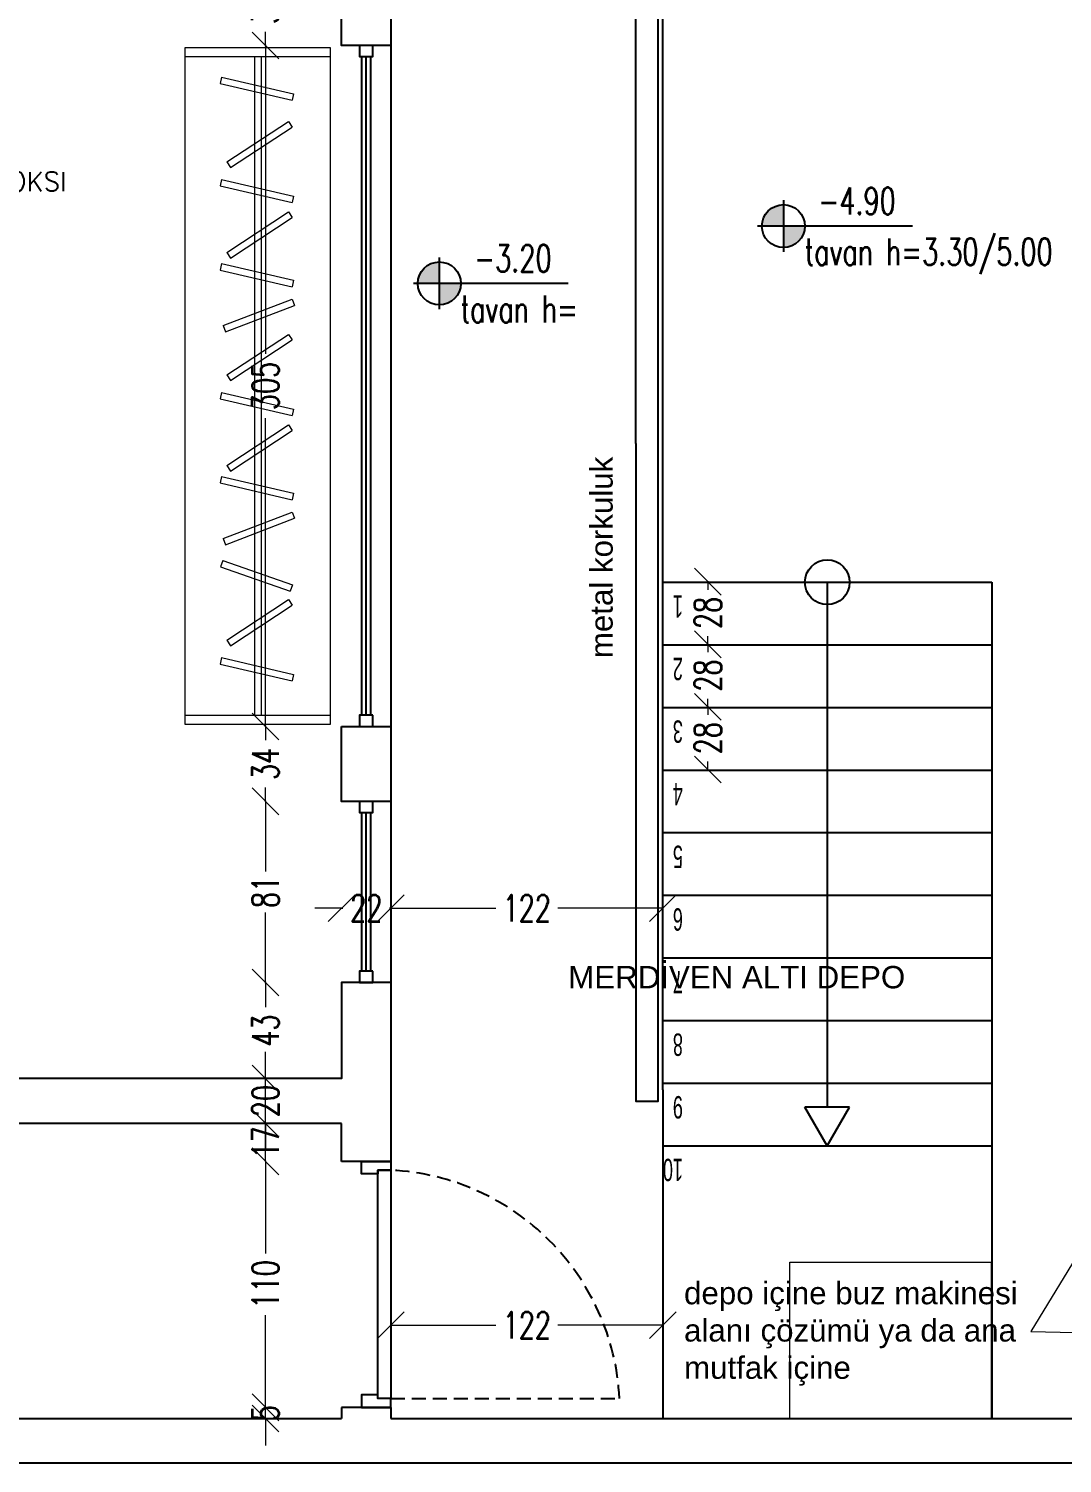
# Model space of a CAD drawing. Header units: centimetres. Extents: x 25718 to 30447, y -4730 to -3356.
# Drawn here: x 28338 to 28800, y -4671 to -4029 of the extents above; entities that cross this region are included whole.
import ezdxf
from ezdxf.enums import TextEntityAlignment as Align

# ---------------------------------------------------------------- set-up
doc = ezdxf.new("R2010")
doc.units = ezdxf.units.CM
doc.header["$PDMODE"] = 34
doc.linetypes.add('DUZ', pattern=[500, 500])
doc.linetypes.add('HIDDEN2', pattern=[0.1875, 0.125, -0.0625])
for name, color, linetype, lineweight in [('gor', 7, 'Continuous', 18), ('HANE_tarama2', 8, 'DUZ', 9), ('mn-tefris', 241, 'Continuous', 20)]:
    doc.layers.add(name, color=color, linetype=linetype, lineweight=lineweight)
for name, color, linetype in [('HANE_cam', 1, 'Continuous'), ('HANE_duvar', 4, 'Continuous'), ('HANE_kapı', 2, 'Continuous'), ('HANE_kapı ac', 9, 'HIDDEN2'), ('HANE_merdiven', 3, 'Continuous'), ('HANE_yazı', 7, 'Continuous'), ('mn-kot', 2, 'Continuous'), ('mn-yazı2', 11, 'Continuous')]:
    doc.layers.add(name, color=color, linetype=linetype)
doc.styles.add('DIM', font='romans.shx', dxfattribs={"width": 0.7})
doc.styles.add('gotic', font='romanstw.shx', dxfattribs={"width": 0.8})
doc.styles.add('ROMANS', font='romanstw.shx', dxfattribs={"width": 0.85})
doc.styles.get("Standard").update_dxf_attribs({"font": 'arial.ttf'})
doc.dimstyles.new('iç', dxfattribs={"dimscale": 0.2, "dimtxt": 60, "dimasz": 60, "dimexe": 15, "dimexo": 10, "dimgap": 18, "dimtad": 0, "dimdec": 0, "dimrnd": 0.5, "dimdsep": 46, "dimtxsty": 'DIM', "dimblk": 'OBLIQUE', "dimcen": 6, "dimdle": 1.25, "dimse1": 1, "dimse2": 1, "dimclrd": 256, "dimclrt": 2, "dimadec": 0, "dimazin": 0, "dimtfac": 1, "dimtdec": 0, "dimtix": 1, "dimtmove": 1, "dimatfit": 3, "dimldrblk": 'OBLIQUE', "dimfxl": 1, "dimtolj": 1, "dimlwd": -1, "dimarcsym": 0})

# ---------------------------------------------------------------- blocks, each defined once
blk = doc.blocks.new('_OBLIQUE')
at = {"color": 0, "linetype": 'ByBlock'}
blk.add_line((-0.5, -0.5), (0.5, 0.5), dxfattribs=at)
blk = doc.blocks.new('*D434')
at = {"layer": 'Defpoints', "color": 0, "transparency": 16777216}
for p in [(28683.36, -4276.39), (28640.75, -4304.39), (28641.59, -4304.39)]:
    blk.add_point(p, dxfattribs=at)
at = {"layer": 'HANE_tarama2', "transparency": 16777216}
for p, q in [((28641.59, -4276.14), (28641.59, -4279.99)), ((28641.59, -4304.64), (28641.59, -4300.79))]:
    blk.add_line(p, q, dxfattribs=at)
at = {"layer": 'HANE_tarama2', "transparency": 16777216, "xscale": 12, "yscale": 12, "zscale": 12}
for p, rotation in [((28641.59, -4276.39), 90), ((28641.59, -4304.39), 270)]:
    blk.add_blockref('_OBLIQUE', p, dxfattribs=dict(at, rotation=rotation))
at = {"layer": 'HANE_tarama2', "color": 2, "transparency": 16777216, "insert": (28641.59, -4290.39), "char_height": 12, "attachment_point": 5, "rotation": 90, "style": 'DIM'}
blk.add_mtext('\\A1;28', dxfattribs=at)
blk = doc.blocks.new('*D435')
at = {"layer": 'Defpoints', "color": 0, "transparency": 16777216}
for p in [(28640.75, -4304.39), (28641.59, -4332.39), (28642.18, -4332.39)]:
    blk.add_point(p, dxfattribs=at)
at = {"layer": 'HANE_tarama2', "transparency": 16777216}
for p, q in [((28641.59, -4304.14), (28641.59, -4307.99)), ((28641.59, -4332.64), (28641.59, -4328.79))]:
    blk.add_line(p, q, dxfattribs=at)
at = {"layer": 'HANE_tarama2', "transparency": 16777216, "xscale": 12, "yscale": 12, "zscale": 12}
for p, rotation in [((28641.59, -4304.39), 90), ((28641.59, -4332.39), 270)]:
    blk.add_blockref('_OBLIQUE', p, dxfattribs=dict(at, rotation=rotation))
at = {"layer": 'HANE_tarama2', "color": 2, "transparency": 16777216, "insert": (28641.59, -4318.39), "char_height": 12, "attachment_point": 5, "rotation": 90, "style": 'DIM'}
blk.add_mtext('\\A1;28', dxfattribs=at)
blk = doc.blocks.new('*D436')
at = {"layer": 'Defpoints', "color": 0, "transparency": 16777216}
for p in [(28642.18, -4332.39), (28641.46, -4360.39), (28641.59, -4360.39)]:
    blk.add_point(p, dxfattribs=at)
at = {"layer": 'HANE_tarama2', "transparency": 16777216}
for p, q in [((28641.59, -4332.14), (28641.59, -4335.99)), ((28641.59, -4360.64), (28641.59, -4356.79))]:
    blk.add_line(p, q, dxfattribs=at)
at = {"layer": 'HANE_tarama2', "transparency": 16777216, "xscale": 12, "yscale": 12, "zscale": 12}
for p, rotation in [((28641.59, -4332.39), 90), ((28641.59, -4360.39), 270)]:
    blk.add_blockref('_OBLIQUE', p, dxfattribs=dict(at, rotation=rotation))
at = {"layer": 'HANE_tarama2', "color": 2, "transparency": 16777216, "insert": (28641.59, -4346.39), "char_height": 12, "attachment_point": 5, "rotation": 90, "style": 'DIM'}
blk.add_mtext('\\A1;28', dxfattribs=at)
blk = doc.blocks.new('*D449')
at = {"layer": 'Defpoints', "color": 0, "transparency": 16777216}
for p in [(28499.96, -4608.77), (28499.96, -4608.87), (28621.45, -4608.87)]:
    blk.add_point(p, dxfattribs=at)
at = {"layer": 'HANE_tarama2', "transparency": 16777216}
for p, q in [((28499.71, -4608.87), (28546.91, -4608.87)), ((28621.7, -4608.87), (28574.51, -4608.87))]:
    blk.add_line(p, q, dxfattribs=at)
at = {"layer": 'HANE_tarama2', "transparency": 16777216, "xscale": 12, "yscale": 12, "zscale": 12, "rotation": 180}
blk.add_blockref('_OBLIQUE', (28499.96, -4608.87), dxfattribs=at)
at = {"layer": 'HANE_tarama2', "transparency": 16777216, "xscale": 12, "yscale": 12, "zscale": 12}
blk.add_blockref('_OBLIQUE', (28621.45, -4608.87), dxfattribs=at)
at = {"layer": 'HANE_tarama2', "color": 2, "transparency": 16777216, "insert": (28560.71, -4608.87), "char_height": 12, "attachment_point": 5, "style": 'DIM'}
blk.add_mtext('\\A1;122', dxfattribs=at)
blk = doc.blocks.new('*D437')
at = {"layer": 'Defpoints', "color": 0, "transparency": 16777216}
for p in [(28499.95, -4422.4), (28499.95, -4422.4), (28621.45, -4422.4)]:
    blk.add_point(p, dxfattribs=at)
at = {"layer": 'HANE_tarama2', "transparency": 16777216}
for p, q in [((28499.7, -4422.4), (28546.9, -4422.4)), ((28621.7, -4422.4), (28574.5, -4422.4))]:
    blk.add_line(p, q, dxfattribs=at)
at = {"layer": 'HANE_tarama2', "transparency": 16777216, "xscale": 12, "yscale": 12, "zscale": 12, "rotation": 180}
blk.add_blockref('_OBLIQUE', (28499.95, -4422.4), dxfattribs=at)
at = {"layer": 'HANE_tarama2', "transparency": 16777216, "xscale": 12, "yscale": 12, "zscale": 12}
blk.add_blockref('_OBLIQUE', (28621.45, -4422.4), dxfattribs=at)
at = {"layer": 'HANE_tarama2', "color": 2, "transparency": 16777216, "insert": (28560.7, -4422.4), "char_height": 12, "attachment_point": 5, "style": 'DIM'}
blk.add_mtext('\\A1;122', dxfattribs=at)
blk = doc.blocks.new('*D450')
at = {"layer": 'Defpoints', "color": 0, "transparency": 16777216}
for p in [(28477.95, -4422.4), (28499.95, -4422.4), (28477.95, -4455.64)]:
    blk.add_point(p, dxfattribs=at)
at = {"layer": 'HANE_tarama2', "transparency": 16777216}
for p, q in [((28477.95, -4422.4), (28465.95, -4422.4)), ((28477.95, -4422.4), (28478.55, -4422.4)), ((28499.95, -4422.4), (28499.35, -4422.4)), ((28499.95, -4422.4), (28511.95, -4422.4))]:
    blk.add_line(p, q, dxfattribs=at)
at = {"layer": 'HANE_tarama2', "transparency": 16777216, "xscale": 12, "yscale": 12, "zscale": 12}
blk.add_blockref('_OBLIQUE', (28477.95, -4422.4), dxfattribs=at)
at = {"layer": 'HANE_tarama2', "transparency": 16777216, "xscale": 12, "yscale": 12, "zscale": 12, "rotation": 180}
blk.add_blockref('_OBLIQUE', (28499.95, -4422.4), dxfattribs=at)
at = {"layer": 'HANE_tarama2', "color": 2, "transparency": 16777216, "insert": (28488.95, -4422.4), "char_height": 12, "attachment_point": 5, "style": 'DIM'}
blk.add_mtext('\\A1;22', dxfattribs=at)
blk = doc.blocks.new('*D453')
at = {"layer": 'Defpoints', "color": 0, "transparency": 16777216}
for p in [(28443.93, -4645.64), (28477.95, -4645.64), (28477.95, -4650.64)]:
    blk.add_point(p, dxfattribs=at)
at = {"layer": 'HANE_tarama2', "transparency": 16777216}
for p, q in [((28443.93, -4645.64), (28443.93, -4633.64)), ((28443.93, -4650.64), (28443.93, -4645.64)), ((28443.93, -4650.64), (28443.93, -4662.64))]:
    blk.add_line(p, q, dxfattribs=at)
at = {"layer": 'HANE_tarama2', "transparency": 16777216, "xscale": 12, "yscale": 12, "zscale": 12}
for p, rotation in [((28443.93, -4645.64), 270), ((28443.93, -4650.64), 90)]:
    blk.add_blockref('_OBLIQUE', p, dxfattribs=dict(at, rotation=rotation))
at = {"layer": 'HANE_tarama2', "color": 2, "transparency": 16777216, "insert": (28443.93, -4648.14), "char_height": 12, "attachment_point": 5, "rotation": 90, "style": 'DIM'}
blk.add_mtext('\\A1;5', dxfattribs=at)
blk = doc.blocks.new('*D454')
at = {"layer": 'Defpoints', "color": 0, "transparency": 16777216}
for p in [(28443.93, -4535.64), (28477.95, -4535.64), (28477.95, -4645.64)]:
    blk.add_point(p, dxfattribs=at)
at = {"layer": 'HANE_tarama2', "transparency": 16777216}
for p, q in [((28443.93, -4535.39), (28443.93, -4576.84)), ((28443.93, -4645.89), (28443.93, -4604.44))]:
    blk.add_line(p, q, dxfattribs=at)
at = {"layer": 'HANE_tarama2', "transparency": 16777216, "xscale": 12, "yscale": 12, "zscale": 12}
for p, rotation in [((28443.93, -4535.64), 90), ((28443.93, -4645.64), 270)]:
    blk.add_blockref('_OBLIQUE', p, dxfattribs=dict(at, rotation=rotation))
at = {"layer": 'HANE_tarama2', "color": 2, "transparency": 16777216, "insert": (28443.93, -4590.64), "char_height": 12, "attachment_point": 5, "rotation": 90, "style": 'DIM'}
blk.add_mtext('\\A1;110', dxfattribs=at)
blk = doc.blocks.new('*D455')
at = {"layer": 'Defpoints', "color": 0, "transparency": 16777216}
for p in [(28443.93, -4518.64), (28444.94, -4518.64), (28477.95, -4535.64)]:
    blk.add_point(p, dxfattribs=at)
at = {"layer": 'HANE_tarama2', "transparency": 16777216}
for p, q in [((28443.93, -4518.64), (28443.93, -4506.64)), ((28443.93, -4535.64), (28443.93, -4518.64)), ((28443.93, -4535.64), (28443.93, -4547.64))]:
    blk.add_line(p, q, dxfattribs=at)
at = {"layer": 'HANE_tarama2', "transparency": 16777216, "xscale": 12, "yscale": 12, "zscale": 12}
for p, rotation in [((28443.93, -4518.64), 270), ((28443.93, -4535.64), 90)]:
    blk.add_blockref('_OBLIQUE', p, dxfattribs=dict(at, rotation=rotation))
at = {"layer": 'HANE_tarama2', "color": 2, "transparency": 16777216, "insert": (28443.93, -4527.14), "char_height": 12, "attachment_point": 5, "rotation": 90, "style": 'DIM'}
blk.add_mtext('\\A1;17', dxfattribs=at)
blk = doc.blocks.new('*D456')
at = {"layer": 'Defpoints', "color": 0, "transparency": 16777216}
for p in [(28443.42, -4498.64), (28443.93, -4498.64), (28444.94, -4518.64)]:
    blk.add_point(p, dxfattribs=at)
at = {"layer": 'HANE_tarama2', "transparency": 16777216}
for p, q in [((28443.93, -4498.64), (28443.93, -4486.64)), ((28443.93, -4518.64), (28443.93, -4498.64)), ((28443.93, -4518.64), (28443.93, -4530.64))]:
    blk.add_line(p, q, dxfattribs=at)
at = {"layer": 'HANE_tarama2', "transparency": 16777216, "xscale": 12, "yscale": 12, "zscale": 12}
for p, rotation in [((28443.93, -4498.64), 270), ((28443.93, -4518.64), 90)]:
    blk.add_blockref('_OBLIQUE', p, dxfattribs=dict(at, rotation=rotation))
at = {"layer": 'HANE_tarama2', "color": 2, "transparency": 16777216, "insert": (28443.93, -4508.64), "char_height": 12, "attachment_point": 5, "rotation": 90, "style": 'DIM'}
blk.add_mtext('\\A1;20', dxfattribs=at)
blk = doc.blocks.new('*D457')
at = {"layer": 'Defpoints', "color": 0, "transparency": 16777216}
for p in [(28443.93, -4455.64), (28477.95, -4455.64), (28443.42, -4498.64)]:
    blk.add_point(p, dxfattribs=at)
at = {"layer": 'HANE_tarama2', "transparency": 16777216}
for p, q in [((28443.93, -4455.39), (28443.93, -4466.74)), ((28443.93, -4498.89), (28443.93, -4487.54))]:
    blk.add_line(p, q, dxfattribs=at)
at = {"layer": 'HANE_tarama2', "transparency": 16777216, "xscale": 12, "yscale": 12, "zscale": 12}
for p, rotation in [((28443.93, -4455.64), 90), ((28443.93, -4498.64), 270)]:
    blk.add_blockref('_OBLIQUE', p, dxfattribs=dict(at, rotation=rotation))
at = {"layer": 'HANE_tarama2', "color": 2, "transparency": 16777216, "insert": (28443.93, -4477.14), "char_height": 12, "attachment_point": 5, "rotation": 90, "style": 'DIM'}
blk.add_mtext('\\A1;43', dxfattribs=at)
blk = doc.blocks.new('*D458')
at = {"layer": 'Defpoints', "color": 0, "transparency": 16777216}
for p in [(28443.93, -4374.64), (28477.95, -4374.64), (28477.95, -4455.64)]:
    blk.add_point(p, dxfattribs=at)
at = {"layer": 'HANE_tarama2', "transparency": 16777216}
for p, q in [((28443.93, -4374.39), (28443.93, -4405.94)), ((28443.93, -4455.89), (28443.93, -4424.34))]:
    blk.add_line(p, q, dxfattribs=at)
at = {"layer": 'HANE_tarama2', "transparency": 16777216, "xscale": 12, "yscale": 12, "zscale": 12}
for p, rotation in [((28443.93, -4374.64), 90), ((28443.93, -4455.64), 270)]:
    blk.add_blockref('_OBLIQUE', p, dxfattribs=dict(at, rotation=rotation))
at = {"layer": 'HANE_tarama2', "color": 2, "transparency": 16777216, "insert": (28443.93, -4415.14), "char_height": 12, "attachment_point": 5, "rotation": 90, "style": 'DIM'}
blk.add_mtext('\\A1;81', dxfattribs=at)
blk = doc.blocks.new('*D459')
at = {"layer": 'Defpoints', "color": 0, "transparency": 16777216}
for p in [(28443.93, -4341.14), (28477.95, -4341.14), (28477.95, -4374.64)]:
    blk.add_point(p, dxfattribs=at)
at = {"layer": 'HANE_tarama2', "transparency": 16777216}
for p, q in [((28443.93, -4340.89), (28443.93, -4347.29)), ((28443.93, -4374.89), (28443.93, -4368.49))]:
    blk.add_line(p, q, dxfattribs=at)
at = {"layer": 'HANE_tarama2', "transparency": 16777216, "xscale": 12, "yscale": 12, "zscale": 12}
for p, rotation in [((28443.93, -4341.14), 90), ((28443.93, -4374.64), 270)]:
    blk.add_blockref('_OBLIQUE', p, dxfattribs=dict(at, rotation=rotation))
at = {"layer": 'HANE_tarama2', "color": 2, "transparency": 16777216, "insert": (28443.93, -4357.89), "char_height": 12, "attachment_point": 5, "rotation": 90, "style": 'DIM'}
blk.add_mtext('\\A1;34', dxfattribs=at)
blk = doc.blocks.new('*D460')
at = {"layer": 'Defpoints', "color": 0, "transparency": 16777216}
for p in [(28443.93, -4036.64), (28477.95, -4036.64), (28477.95, -4341.14)]:
    blk.add_point(p, dxfattribs=at)
at = {"layer": 'HANE_tarama2', "transparency": 16777216}
for p, q in [((28443.93, -4036.39), (28443.93, -4174.49)), ((28443.93, -4341.39), (28443.93, -4203.29))]:
    blk.add_line(p, q, dxfattribs=at)
at = {"layer": 'HANE_tarama2', "transparency": 16777216, "xscale": 12, "yscale": 12, "zscale": 12}
for p, rotation in [((28443.93, -4036.64), 90), ((28443.93, -4341.14), 270)]:
    blk.add_blockref('_OBLIQUE', p, dxfattribs=dict(at, rotation=rotation))
at = {"layer": 'HANE_tarama2', "color": 2, "transparency": 16777216, "insert": (28443.93, -4188.89), "char_height": 12, "attachment_point": 5, "rotation": 90, "style": 'DIM'}
blk.add_mtext('\\A1;305', dxfattribs=at)
blk = doc.blocks.new('*D461')
at = {"layer": 'Defpoints', "color": 0, "transparency": 16777216}
for p in [(28443.93, -4003.14), (28477.95, -4003.14), (28477.95, -4036.64)]:
    blk.add_point(p, dxfattribs=at)
at = {"layer": 'HANE_tarama2', "transparency": 16777216}
for p, q in [((28443.93, -4002.89), (28443.93, -4009.29)), ((28443.93, -4036.89), (28443.93, -4030.49))]:
    blk.add_line(p, q, dxfattribs=at)
at = {"layer": 'HANE_tarama2', "transparency": 16777216, "xscale": 12, "yscale": 12, "zscale": 12}
for p, rotation in [((28443.93, -4003.14), 90), ((28443.93, -4036.64), 270)]:
    blk.add_blockref('_OBLIQUE', p, dxfattribs=dict(at, rotation=rotation))
at = {"layer": 'HANE_tarama2', "color": 2, "transparency": 16777216, "insert": (28443.93, -4019.89), "char_height": 12, "attachment_point": 5, "rotation": 90, "style": 'DIM'}
blk.add_mtext('\\A1;34', dxfattribs=at)
blk = doc.blocks.new('akkot')
h = blk.add_hatch(color=256)
h.paths.add_polyline_path([(0, 9.6, 0.414214), (-9.6, 0), (0, 0)])
h.paths.add_polyline_path([(0, -9.6, 0.414214), (9.6, 0), (0, 0)])
for p, q in [((0, 11.55), (0, -11.55)), ((57.6, 0), (-11.55, 0))]:
    blk.add_line(p, q)
blk.add_circle((0, 0), 9.6)
at = {"style": 'ROMANS', "width": 0.7}
for tag, p in [('INCE-KOT', (15.6, 4.8)), ('KABA-KOT', (15.6, -16.8))]:
    blk.add_attdef(tag, p, '', height=12, dxfattribs=at)

msp = doc.modelspace()

# ---------------------------------------------------------------- linework, layer by layer
at = {"layer": 'gor'}
for points in [[(28785.97, -4611.67), (28831.94, -4612.7), (28809.85, -4572.37)], [(28678.21, -4580.64), (28768.21, -4580.64), (28768.21, -4650.64), (28678.21, -4650.64)]]:
    msp.add_lwpolyline(points, close=True, dxfattribs=at)
at = {"layer": 'HANE_cam'}
for p, q in [((28609.45, -4214.64), (28609.45, -3572.64)), ((28619.45, -4204.64), (28619.45, -3572.64))]:
    msp.add_line(p, q, dxfattribs=at)
for points in [[(28491.95, -4036.64), (28485.95, -4036.64), (28485.95, -4041.64), (28491.95, -4041.64)], [(28491.95, -4336.14), (28485.95, -4336.14), (28485.95, -4341.14), (28491.95, -4341.14)], [(28491.95, -4374.64), (28485.95, -4374.64), (28485.95, -4379.64), (28491.95, -4379.64)], [(28491.95, -4450.64), (28485.95, -4450.64), (28485.95, -4455.64), (28491.95, -4455.64)]]:
    msp.add_lwpolyline(points, close=True, dxfattribs=at)
for points in [[(28486.95, -4336.14), (28486.95, -4041.64)], [(28488.95, -4336.14), (28488.95, -4041.64)], [(28490.95, -4336.14), (28490.95, -4041.64)], [(28609.45, -4214.64), (28609.45, -4214.64), (28609.45, -4508.64), (28619.45, -4508.64), (28619.45, -4204.64), (28619.45, -4204.64)], [(28486.95, -4450.64), (28486.95, -4379.64)], [(28488.95, -4450.64), (28488.95, -4379.64)], [(28490.95, -4450.64), (28490.95, -4379.64)]]:
    msp.add_lwpolyline(points, dxfattribs=at)
at = {"layer": 'HANE_duvar'}
for p, q in [((28621.45, -4503.64), (28621.45, -3416.64)), ((28488.95, -4036.64), (28488.95, -4036.64)), ((28499.95, -4036.64), (28499.95, -4214.64)), ((28499.95, -4214.64), (28499.95, -4341.14)), ((28768.46, -4276.64), (28768.46, -4650.64)), ((28499.95, -4374.64), (28499.95, -4455.64)), ((28477.95, -4535.64), (28477.95, -4518.64)), ((28499.99, -4535.64), (28477.95, -4535.64)), ((28499.95, -4645.64), (28477.95, -4645.64)), ((28477.95, -4645.64), (28477.95, -4650.64)), ((28499.95, -4645.64), (28499.95, -4650.64))]:
    msp.add_line(p, q, dxfattribs=at)
for points in [[(28477.95, -4003.14), (28499.95, -4003.14), (28499.95, -4036.64), (28477.95, -4036.64)], [(28477.95, -4341.14), (28499.95, -4341.14), (28499.95, -4374.64), (28477.95, -4374.64)]]:
    msp.add_lwpolyline(points, close=True, dxfattribs=at)
for points in [[(28974.84, -4670.64), (26583.46, -4670.64), (26583.46, -4399.64), (26583.46, -4399.64), (26583.46, -4019.64), (27253.46, -4019.64)], [(28499.95, -4455.64), (28477.95, -4455.64), (28477.95, -4498.64), (28256.45, -4498.64), (28241.96, -4484.14), (28119.96, -4484.14), (28119.96, -4482.14), (28035.96, -4482.14), (28035.96, -4484.14), (27748.46, -4484.14), (27748.46, -4514.64), (27385.46, -4514.64), (27385.46, -4529.64), (27385.46, -4529.64), (27385.46, -4650.64), (26615.46, -4650.64), (26615.46, -4379.64), (26603.46, -4379.64), (26603.46, -4039.64), (27253.46, -4039.64)], [(28499.95, -4455.64), (28499.95, -4455.64), (28499.99, -4535.64)], [(28477.95, -4518.64), (28248.17, -4518.64), (28233.67, -4504.14), (28119.96, -4504.14)], [(27405.46, -4650.64), (28477.95, -4650.64)], [(28499.95, -4650.64), (28975.29, -4650.64)]]:
    msp.add_lwpolyline(points, dxfattribs=at)
at = {"layer": 'HANE_kapı'}
for points in [[(28486.89, -4535.64), (28499.99, -4535.64), (28499.99, -4539.57), (28494.09, -4539.57), (28494.09, -4541.27), (28486.89, -4541.27)], [(28486.86, -4645.64), (28499.95, -4645.64), (28499.95, -4641.71), (28494.06, -4641.71), (28494.06, -4640.01), (28486.86, -4640.01)]]:
    msp.add_lwpolyline(points, close=True, dxfattribs=at)
msp.add_lwpolyline([(28494.09, -4539.57), (28499.99, -4539.57), (28499.95, -4641.71), (28494.06, -4641.71), (28494.09, -4539.57)], dxfattribs=at)
at = {"layer": 'HANE_kapı ac', "ltscale": 50}
msp.add_lwpolyline([(28499.97, -4641.71), (28602.11, -4641.73, 0.385214), (28499.97, -4539.57)], format="xyb", dxfattribs=at)
at = {"layer": 'HANE_merdiven'}
for p, q in [((28621.45, -4276.64), (28768.46, -4276.64)), ((28694.95, -4276.64), (28694.95, -4511.32)), ((28621.45, -4304.64), (28768.46, -4304.64)), ((28621.45, -4332.64), (28768.46, -4332.64)), ((28621.45, -4360.64), (28768.46, -4360.64)), ((28621.45, -4388.64), (28768.46, -4388.64)), ((28621.45, -4416.64), (28768.46, -4416.64)), ((28621.45, -4444.64), (28768.46, -4444.64)), ((28621.45, -4472.64), (28768.46, -4472.64)), ((28621.45, -4500.64), (28768.46, -4500.64)), ((28621.45, -4503.64), (28621.45, -4650.64)), ((28694.95, -4528.64), (28684.95, -4511.32)), ((28704.95, -4511.32), (28684.95, -4511.32)), ((28694.95, -4528.64), (28704.95, -4511.32)), ((28621.45, -4528.64), (28768.46, -4528.64))]:
    msp.add_line(p, q, dxfattribs=at)
msp.add_circle((28694.95, -4276.64), 10, dxfattribs=at)
at = {"layer": 'mn-tefris'}
for p, q in [((28407.95, -4041.64), (28472.95, -4041.64)), ((28438.95, -4041.64), (28438.95, -4336.14)), ((28441.95, -4041.64), (28441.95, -4336.14)), ((28424.3, -4050.78), (28423.63, -4053.7)), ((28423.63, -4053.7), (28455.77, -4061.17)), ((28424.3, -4050.78), (28456.45, -4058.25)), ((28456.45, -4058.25), (28455.77, -4061.17)), ((28426.58, -4088.7), (28454.17, -4070.59)), ((28428.23, -4091.2), (28455.82, -4073.1)), ((28454.17, -4070.59), (28455.82, -4073.1)), ((28426.58, -4088.7), (28428.23, -4091.2)), ((28424.3, -4096.53), (28423.63, -4099.45)), ((28424.3, -4096.53), (28456.45, -4104)), ((28423.63, -4099.45), (28455.77, -4106.92)), ((28456.45, -4104), (28455.77, -4106.92)), ((28426.58, -4129.2), (28454.17, -4111.09)), ((28454.17, -4111.09), (28455.82, -4113.6)), ((28428.23, -4131.71), (28455.82, -4113.6)), ((28426.58, -4129.2), (28428.23, -4131.71)), ((28424.3, -4134.14), (28423.63, -4137.07)), ((28423.63, -4137.07), (28455.77, -4144.54)), ((28424.3, -4134.14), (28456.45, -4141.62)), ((28456.45, -4141.62), (28455.77, -4144.54)), ((28424.98, -4161.93), (28455.77, -4150.04)), ((28455.77, -4150.04), (28456.85, -4152.84)), ((28426.06, -4164.72), (28456.85, -4152.84)), ((28424.98, -4161.93), (28426.06, -4164.72)), ((28426.58, -4183.91), (28454.17, -4165.81)), ((28428.23, -4186.42), (28455.82, -4168.31)), ((28454.17, -4165.81), (28455.82, -4168.31)), ((28426.58, -4183.91), (28428.23, -4186.42)), ((28424.3, -4191.75), (28423.63, -4194.67)), ((28423.63, -4194.67), (28455.77, -4202.14)), ((28424.3, -4191.75), (28456.45, -4199.22)), ((28456.45, -4199.22), (28455.77, -4202.14)), ((28426.58, -4224.42), (28454.17, -4206.31)), ((28454.17, -4206.31), (28455.82, -4208.82)), ((28428.23, -4226.92), (28455.82, -4208.82)), ((28426.58, -4224.42), (28428.23, -4226.92)), ((28424.3, -4229.36), (28423.63, -4232.28)), ((28423.63, -4232.28), (28455.77, -4239.76)), ((28424.3, -4229.36), (28456.45, -4236.84)), ((28456.45, -4236.84), (28455.77, -4239.76)), ((28424.98, -4257.14), (28455.77, -4245.26)), ((28455.77, -4245.26), (28456.85, -4248.06)), ((28426.06, -4259.94), (28456.85, -4248.06)), ((28424.98, -4257.14), (28426.06, -4259.94)), ((28424.8, -4266.87), (28423.81, -4269.7)), ((28423.81, -4269.7), (28454.96, -4280.59)), ((28424.8, -4266.87), (28455.95, -4277.76)), ((28455.95, -4277.76), (28454.96, -4280.59)), ((28426.58, -4302.55), (28454.17, -4284.44)), ((28454.17, -4284.44), (28455.82, -4286.95)), ((28428.23, -4305.06), (28455.82, -4286.95)), ((28426.58, -4302.55), (28428.23, -4305.06)), ((28424.3, -4310.38), (28423.63, -4313.3)), ((28424.3, -4310.38), (28456.45, -4317.85)), ((28423.63, -4313.3), (28455.77, -4320.78)), ((28456.45, -4317.85), (28455.77, -4320.78)), ((28407.95, -4336.14), (28472.95, -4336.14)), ((28621.45, -4528.64), (28768.46, -4528.64))]:
    msp.add_line(p, q, dxfattribs=at)
msp.add_lwpolyline([(28407.95, -4340.14), (28472.95, -4340.14), (28472.95, -4037.64), (28407.95, -4037.64)], close=True, dxfattribs=at)

# ---------------------------------------------------------------- block references
at = {"layer": 'mn-kot'}
ref = msp.add_blockref('akkot', (28675.37, -4117.42), dxfattribs=at)
ref.add_attrib('INCE-KOT', 'tavan h=3.30/5.00', (28684.78, -4134.88), dxfattribs={"layer": '0', "height": 12, "style": 'ROMANS', "width": 0.7})
ref.add_attrib('KABA-KOT', '-4.90', (28690.97, -4112.16), dxfattribs={"layer": '0', "height": 12, "style": 'ROMANS', "width": 0.7})
ref = msp.add_blockref('akkot', (28521.6, -4143.05), dxfattribs=at)
ref.add_attrib('INCE-KOT', 'tavan h=', (28531.01, -4160.51), dxfattribs={"layer": '0', "height": 12, "style": 'ROMANS', "width": 0.7})
ref.add_attrib('KABA-KOT', '-3.20', (28537.2, -4137.79), dxfattribs={"layer": '0', "height": 12, "style": 'ROMANS', "width": 0.7})

# ---------------------------------------------------------------- texts
at = {"layer": 'HANE_yazı', "insert": (28589.06, -4310.59), "char_height": 10, "attachment_point": 1, "rotation": 90}
msp.add_mtext_dynamic_manual_height_columns('metal korkuluk', width=177.336, gutter_width=50, heights=[0], dxfattribs=at)
at = {"layer": 'HANE_yazı', "char_height": 10, "attachment_point": 1, "rotation": 180, "style": 'DIM'}
for s, insert in [('{\\fTw Cen MT Condensed|b0|i0|c0|p34;1}', (28630.44, -4292.45)), ('{\\fTw Cen MT Condensed|b0|i0|c0|p34;2}', (28630.44, -4320.45)), ('{\\fTw Cen MT Condensed|b0|i0|c0|p34;3}', (28630.44, -4348.45)), ('{\\fTw Cen MT Condensed|b0|i0|c0|p34;4}', (28630.44, -4376.45)), ('{\\fTw Cen MT Condensed|b0|i0|c0|p34;5}', (28630.44, -4404.45)), ('{\\fTw Cen MT Condensed|b0|i0|c0|p34;6}', (28630.44, -4432.45)), ('{\\fTw Cen MT Condensed|b0|i0|c0|p34;7}', (28630.44, -4460.45)), ('{\\fTw Cen MT Condensed|b0|i0|c0|p34;8}', (28630.44, -4488.45)), ('{\\fTw Cen MT Condensed|b0|i0|c0|p34;9}', (28630.44, -4516.45)), ('{\\fTw Cen MT Condensed|b0|i0|c0|p34;10}', (28630.44, -4544.45))]:
    msp.add_mtext_dynamic_manual_height_columns(s, width=12.8066, gutter_width=50, heights=[0], dxfattribs=dict(at, insert=insert))
at = {"layer": 'HANE_yazı', "char_height": 10, "attachment_point": 1}
for s, insert in [('MERDİVEN ALTI DEPO', (28579.21, -4448.25)), ('depo içine buz makinesi alanı çözümü ya da ana mutfak içine', (28630.95, -4589.52))]:
    msp.add_mtext_dynamic_manual_height_columns(s, width=177.336, gutter_width=50, heights=[0], dxfattribs=dict(at, insert=insert))
at = {"layer": 'mn-yazı2', "style": 'gotic'}
msp.add_text('ZEMIN: PARLAK GRI EPOKSI', height=8.5, dxfattribs=at).set_placement((28277.03, -4097.48), align=Align.MIDDLE)

# ---------------------------------------------------------------- dimensions: what is measured, and where the dimension line sits
at = {"layer": 'HANE_tarama2'}
for base, p1, p2, angle, picture, middle in [((28443.92664932, -4003.13566834), (28477.95226761, -4036.63566834), (28477.95226761, -4003.13566834), 90, '*D461', (28443.92664932, -4019.88566834)), ((28443.92664932, -4036.63566834), (28477.95226761, -4341.13566834), (28477.95226761, -4036.63566834), 90, '*D460', (28443.92664932, -4188.88566834)), ((28641.59, -4304.39), (28683.36, -4276.39), (28640.75, -4304.39), 270, '*D434', (28641.59, -4290.39)), ((28641.59, -4332.39), (28640.75, -4304.39), (28642.18, -4332.39), 270, '*D435', (28641.59, -4318.39)), ((28641.59, -4360.39), (28642.18, -4332.39), (28641.46, -4360.39), 270, '*D436', (28641.59, -4346.39)), ((28443.92664932, -4341.13566834), (28477.95226761, -4374.63566834), (28477.95226761, -4341.13566834), 90, '*D459', (28443.92664932, -4357.88566834)), ((28443.93, -4374.64), (28477.95, -4455.64), (28477.95, -4374.64), 90, '*D458', (28443.93, -4415.14)), ((28477.95, -4422.4), (28499.95, -4422.4), (28477.95, -4455.64), 180, '*D450', (28488.95, -4422.4)), ((28499.95226761, -4422.39798607), (28621.45226761, -4422.39798607), (28499.95226761, -4422.39798607), 180, '*D437', (28560.70226761, -4422.39798607)), ((28443.93, -4455.64), (28443.42, -4498.64), (28477.95, -4455.64), 90, '*D457', (28443.93, -4477.14)), ((28443.93, -4498.64), (28444.94, -4518.64), (28443.42, -4498.64), 90, '*D456', (28443.93, -4508.64)), ((28443.93, -4518.64), (28477.95, -4535.64), (28444.94, -4518.64), 90, '*D455', (28443.93, -4527.14)), ((28443.93, -4535.64), (28477.95, -4645.64), (28477.95, -4535.64), 90, '*D454', (28443.93, -4590.64)), ((28499.96, -4608.87), (28621.45, -4608.87), (28499.96, -4608.77), 180, '*D449', (28560.71, -4608.87)), ((28443.93, -4645.64), (28477.95, -4650.64), (28477.95, -4645.64), 90, '*D453', (28443.93, -4648.14))]:
    dim = msp.add_linear_dim(base=base, p1=p1, p2=p2, angle=angle, dimstyle='iç', dxfattribs=at)
    dim.commit()
    dim.dimension.update_dxf_attribs({"geometry": picture, "text_midpoint": middle})

doc.saveas('drawing.dxf')
